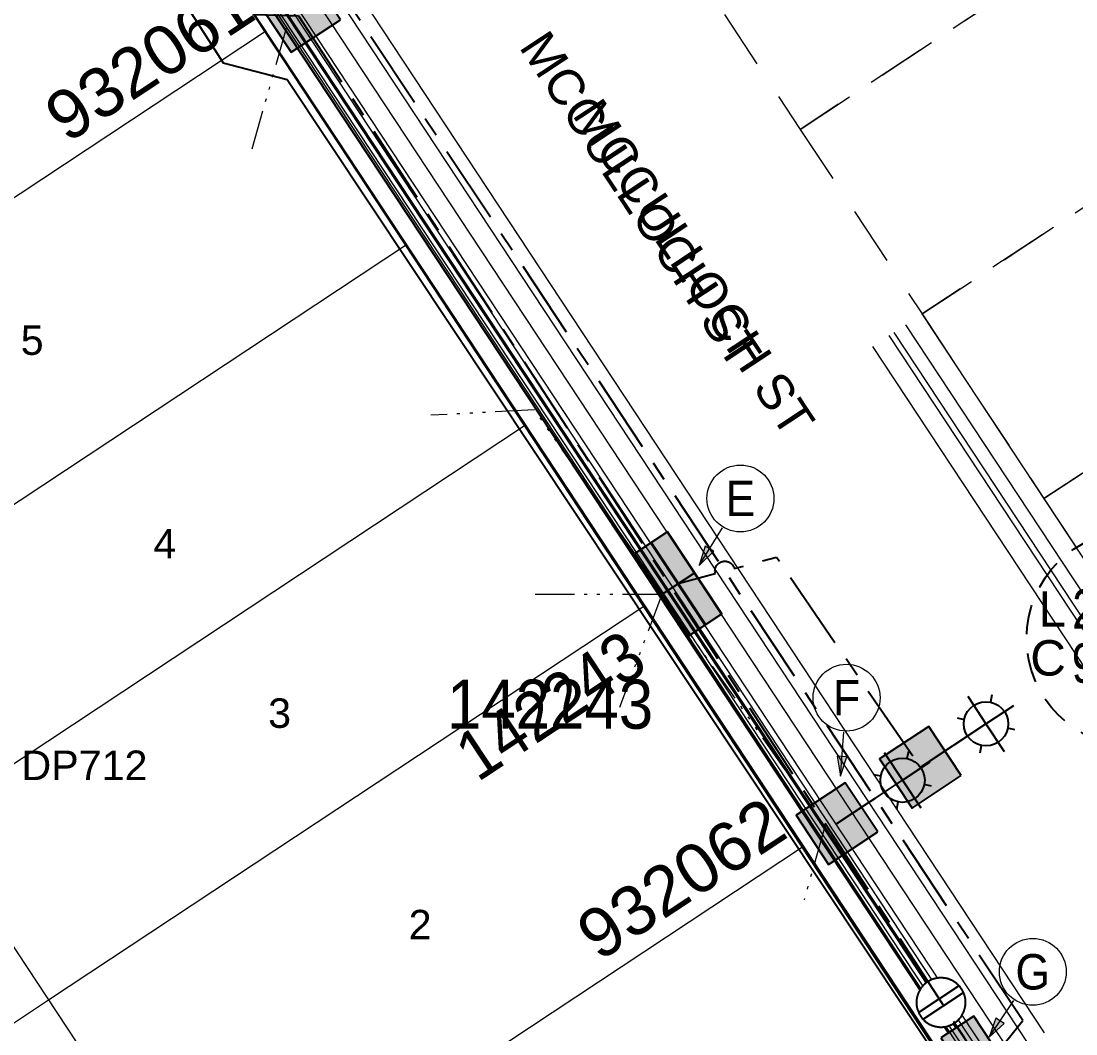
# Model space of a CAD drawing. Header units: metres. Extents: x 302829 to 303440, y 6270651 to 6271380.
# Drawn here: x 303043.5 to 303097.1, y 6271087.4 to 6271138.9 of the extents above; entities that cross this region are included whole.
import ezdxf
from ezdxf.enums import TextEntityAlignment as Align

# ---------------------------------------------------------------- set-up
doc = ezdxf.new("R2010")
doc.units = ezdxf.units.M
for name, pattern in [('Cable Exist UG', [7, 4, -1, 1, -1]), ('Dash', [5, 3, -2]), ('PHANTOM2', [4.45, 2, -0.5, 0.15, -0.5, 0.15, -0.5, 0.15, -0.5])]:
    doc.linetypes.add(name, pattern=pattern)
doc.layers.get('0').update_dxf_attribs({"color": 6})
doc.layers.add('_User Miscellaneous12', color=252, linetype='Continuous', lineweight=13, plot=False, transparency=0.5)
for name, color, linetype, lineweight in [('_User Miscellaneous5', 151, 'Continuous', 13), ('_User_LV_Exist', 5, 'Continuous', 25), ('_User_SL_Exist', 4, 'Continuous', 25), ('Cadastre Developer_SP_EXT', 96, 'Continuous', 15), ('Cadastre Developer_SP_NEW', 54, 'Continuous', 15), ('Cadastre Roads_SP_EXT', 54, 'Continuous', 15)]:
    doc.layers.add(name, color=color, linetype=linetype, lineweight=lineweight)
for name, color, linetype in [('Equip_LV_EXT', 7, 'Continuous'), ('Equip_SP_SL_EXT', 7, 'Continuous'), ('Mains_LV_New_T84', 2, 'Cable x'), ('Notes_SL_MISC', 4, 'Continuous'), ('Notes_SP_MISC', 7, 'Continuous'), ('SupportsUG_SP_LV_EXT', 7, 'Continuous'), ('SupportsUG_SP_LV_SL_EXT', 7, 'Continuous'), ('UG_Details_SP_MISC', 7, 'Continuous')]:
    doc.layers.add(name, color=color, linetype=linetype)
doc.styles.add('COLUMN_LABEL', font='arial.ttf', dxfattribs={"height": 2})
doc.styles.add('ieISOCP', font='arial.ttf', dxfattribs={"height": 1.5})
doc.styles.add('POLE_LABEL', font='arial.ttf', dxfattribs={"height": 2})
doc.styles.add('SL_LABEL', font='arial.ttf', dxfattribs={"height": 2})
doc.styles.get("Standard").update_dxf_attribs({"font": 'arial.ttf'})
doc.linetypes.add('Cable New UG', pattern='A,6,-0.05,["X",Standard,S=1.8,R=0,X=0,Y=-0.94],-1.8', length=7.85)
doc.linetypes.add('Cable x', pattern='A,5,-0.05,["X",Standard,S=1.5,R=0,X=0,Y=-0.75],-1.45', length=6.5)

# ---------------------------------------------------------------- blocks, each defined once
blk = doc.blocks.new('*U284')
blk.add_hatch(color=256).paths.add_polyline_path([(-0.543, 2.637), (-2.212, 1.535), (0.543, -2.637), (2.212, -1.535)])
for p, q in [((-1.377, 2.086), (1.377, -2.086)), ((0.835, 0.551), (-0.835, -0.551))]:
    blk.add_line(p, q)
at = {"ltscale": 10}
blk.add_line((1.377, -2.086), (-1.377, 2.086), dxfattribs=at)
blk.add_lwpolyline([(-2.212, 1.535), (-1.523, 0.492), (-0.146, -1.594), (0.543, -2.637), (2.212, -1.535), (-0.543, 2.637)], close=True)
at = {"width": 0.9, "flags": 8}
blk.add_attdef('ASSET_NUM', text='', height=2, rotation=90, dxfattribs=at).set_placement((5.483, -0.043), align=Align.MIDDLE_LEFT)
for tag, p, flags in [('STATE', (7.483, -4.443), 9), ('OWNED_BY', (7.483, -4.243), 9), ('SUPPORT_TYPE', (7.483, -4.643), 9), ('USAGE', (7.483, -4.843), 9), ('LEGEND', (7.483, -5.043), 9), ('LOCATION', (7.483, -5.243), 9), ('NOTES', (7.483, -5.443), 9), ('STREETNAME', (7.483, -5.843), 9), ('SUBURB', (7.483, -6.043), 1), ('PARENT', (7.483, -5.643), 9)]:
    blk.add_attdef(tag, p, '', height=0.2, dxfattribs=dict(flags=flags))
blk = doc.blocks.new('*U277')
blk.add_hatch(color=256).paths.add_polyline_path([(-0.543, 2.637), (-2.212, 1.535), (0.543, -2.637), (2.212, -1.535)])
for p, q in [((-1.377, 2.086), (1.377, -2.086)), ((0.835, 0.551), (-0.835, -0.551))]:
    blk.add_line(p, q)
at = {"ltscale": 10}
blk.add_line((1.377, -2.086), (-1.377, 2.086), dxfattribs=at)
blk.add_lwpolyline([(-2.212, 1.535), (-1.523, 0.492), (-0.146, -1.594), (0.543, -2.637), (2.212, -1.535), (-0.543, 2.637)], close=True)
at = {"width": 0.9, "flags": 8}
blk.add_attdef('ASSET_NUM', text='', height=2, rotation=90, dxfattribs=at).set_placement((6.818, 0.839), align=Align.MIDDLE_LEFT)
for tag, p, flags in [('OWNED_BY', (8.818, -3.361), 9), ('STATE', (8.818, -3.561), 9), ('SUPPORT_TYPE', (8.818, -3.761), 9), ('USAGE', (8.818, -3.961), 9), ('LEGEND', (8.818, -4.161), 9), ('LOCATION', (8.818, -4.361), 9), ('STREETNAME', (8.818, -4.961), 9), ('NOTES', (8.818, -4.561), 9), ('PARENT', (8.818, -4.761), 9), ('SUBURB', (8.818, -5.161), 1)]:
    blk.add_attdef(tag, p, '', height=0.2, dxfattribs=dict(flags=flags))
blk = doc.blocks.new('*U278')
blk.add_hatch(color=256).paths.add_polyline_path([(-0.425, -2.078), (2.078, -0.425), (0.425, 2.078), (-2.078, 0.425)])
blk.add_lwpolyline([(2.078, -0.425), (0.425, 2.078), (-2.078, 0.425), (-0.425, -2.078)], close=True)
at = {"flags": 1}
blk.add_attdef('Z', (-1.813, 2.351), '', height=0.2, rotation=180, dxfattribs=at)
at = {"flags": 9}
for tag, p in [('STREETNAME', (-1.813, 1.6)), ('SUBURB', (-1.813, 1.8)), ('NOTES', (-1.813, 2)), ('LOCATION', (-1.813, 1.4)), ('LEGEND', (-1.813, 1.2)), ('USAGE', (-1.813, 1)), ('COLUMN_TYPE', (-1.813, 0.4)), ('OWNED_BY', (-1.813, 0.6)), ('STATE', (-1.813, 0.8))]:
    blk.add_attdef(tag, text='', height=0.2, rotation=180, dxfattribs=at).set_placement(p, align=Align.MIDDLE_LEFT)
for tag, style, p in [('STRUCTURE_PLANT_NUMBER', 'POLE_LABEL', (-1.813, -0.031)), ('STREET_CODE', 'COLUMN_LABEL', (-1.813, 0.2))]:
    blk.add_attdef(tag, text='', height=0.2, rotation=180, dxfattribs=dict(at, style=style)).set_placement(p, align=Align.MIDDLE_LEFT)
at = {"style": 'COLUMN_LABEL', "width": 0.9, "flags": 8}
blk.add_attdef('ASSET_NUM', text='', height=2, rotation=270, dxfattribs=at).set_placement((2, -4), align=Align.MIDDLE_LEFT)
blk = doc.blocks.new('*U279')
at = {"width": 0.9}
blk.add_attdef('LNUMBER', text='', height=1, rotation=33.4802, dxfattribs=at).set_placement((6.39, 3.027), align=Align.MIDDLE_LEFT)
at = {"flags": 9}
for tag, p in [('LRATECODE', (-7.4, 0)), ('LOUTREACHVOCAB', (-7.2, 0)), ('LOUTREACH', (-7, 0)), ('LANTNUMBER', (-6.6, 0)), ('LNEW', (-6.4, 0)), ('LMASTVOCAB', (-6.2, 0)), ('LMAST', (-6, 0)), ('LLAMPVOCAB', (-5.8, 0)), ('LLAMP', (-5.6, 0)), ('LEXIST', (-5.4, 0)), ('LCHARGE3PERCENT', (-5.2, 0)), ('LCHARGE3', (-5, 0)), ('LCHARGE2PERCENT', (-4.8, 0)), ('LCHARGE2', (-4.6, 0)), ('LCHARGE1PERCENT', (-4.4, 0)), ('LCHARGE1', (-4.2, 0)), ('LCATEGORY', (-4, 0)), ('LBRACKETVOCAB', (-3.8, 0)), ('LBRACKET', (-3.6, 0)), ('LKINGHEIGHT', (-3.4, 0)), ('CREPLACE', (-3.2, 0)), ('CREMOVE', (-3, 0)), ('CNUMBER', (-2.8, 0)), ('CNEW', (-2.6, 0)), ('CEXIST', (-2.4, 0)), ('USAGE', (-2.2, 0)), ('STATE', (-2, 0)), ('OWNED_BY', (-1.8, 0)), ('ORIENTATION', (-1.6, 0)), ('OPERATING_VOLTAGE', (-1.4, 0)), ('NO_PHASES', (-1.2, 0)), ('LANTERN_TYPE', (-1, 0)), ('LANTERN_PURPOSE', (-0.8, 0)), ('CONTROL_TYPE', (-0.6, 0)), ('CONSTRUCTED_VOLTAGE', (-0.4, 0))]:
    blk.add_attdef(tag, text='', height=0.001, rotation=270, dxfattribs=at).set_placement(p, align=Align.MIDDLE_LEFT)
at = {"style": 'SL_LABEL', "flags": 9}
blk.add_attdef('STREET_CODE', text='', height=0.001, rotation=270, dxfattribs=at).set_placement((0.001, 0), align=Align.MIDDLE_LEFT)
at = {"flags": 1}
blk.add_attdef('Z', (0, 0), '', height=0.001, rotation=270, dxfattribs=at)
at = {"flags": 9}
for tag, p in [('LREMOVE', (0, -7.6)), ('LREPLACE', (0, -7.8)), ('LTYPE', (0, -8)), ('LTYPEVOCAB', (0, -8.2)), ('LEGEND', (0, -8.4)), ('SUBURB', (0, -8.6)), ('STREETNAME', (0, -8.8)), ('LOCATION', (0, -9)), ('NOTES', (0, -9.2)), ('MAINTAINED_BY', (0, -9.863))]:
    blk.add_attdef(tag, text='', height=0.001, dxfattribs=at).set_placement(p, align=Align.MIDDLE_LEFT)
blk.add_attdef('OPERATED_BY', (0, -9.607), '', height=0.001, dxfattribs=at)
blk.add_wipeout([(4.744, 3.138), (4.806, 1.907), (4.267, 0.799), (3.037, 0.737), (1.929, 1.275), (1.867, 2.506), (2.405, 3.614), (3.636, 3.676)])
for p, q in [((2.405, 3.614), (3.336, 2.207)), ((3.636, 3.676), (3.561, 3.309)), ((3.336, 2.207), (4.744, 3.138)), ((0, 0), (3.336, 2.207)), ((1.867, 2.506), (2.234, 2.431)), ((3.336, 2.207), (4.267, 0.799)), ((4.806, 1.907), (4.439, 1.982)), ((3.037, 0.737), (3.112, 1.104))]:
    blk.add_line(p, q)
blk.add_circle((3.336, 2.207), 1.125)
blk = doc.blocks.new('*U261')
at = {"linetype": 'Dash', "ltscale": 0.5}
blk.add_circle((0, 0), 5.5, dxfattribs=at)
at = {"char_height": 1.8}
for s, insert, attachment_point in [('L', (-3.5, 1.5), 6), ('C', (-3.5, -1), 6), ('PE', (0, -2.6), 2), ('PE', (0, -2.6), 2)]:
    blk.add_mtext(s, dxfattribs=dict(at, insert=insert, attachment_point=attachment_point))
at = {"width": 0.9}
for tag, p in [('SNUMBER', (-3.25, 1.5)), ('CNUMBER', (-3.25, -1))]:
    blk.add_attdef(tag, text='', height=1.8, dxfattribs=at).set_placement(p, align=Align.MIDDLE_LEFT)
at = {"flags": 1}
blk.add_attdef('Z', (0, 0), '', height=0.2, dxfattribs=at)
blk = doc.blocks.new('*U320')
h = blk.add_hatch(color=256)
h.dxf.hatch_style = 1
h.paths.add_polyline_path([(-1.358, -2.687), (-1.784, -2.425), (-2.095, -3.408)])
blk.add_line((-2.095, -3.408), (-0.916, -1.491))
at = {"flags": 128}
blk.add_lwpolyline([(-1.358, -2.687), (-1.784, -2.425), (-2.095, -3.408), (-1.358, -2.687)], dxfattribs=at)
blk.add_circle((0, 0), 1.7)
at = {"width": 0.9}
blk.add_attdef('CODE', text='', height=1.8, dxfattribs=at).set_placement((0, 0), align=Align.MIDDLE_CENTER)
at = {"flags": 1}
blk.add_attdef('Z', (0, 0), '', height=0.2, dxfattribs=at)
blk = doc.blocks.new('*U315')
h = blk.add_hatch(color=256)
h.dxf.hatch_style = 1
h.paths.add_polyline_path([(0.02, -3.01), (-0.478, -2.972), (-0.305, -3.988)])
blk.add_line((-0.305, -3.988), (-0.134, -1.745))
at = {"flags": 128}
blk.add_lwpolyline([(0.02, -3.01), (-0.478, -2.972), (-0.305, -3.988), (0.02, -3.01)], dxfattribs=at)
blk.add_circle((0, 0), 1.7)
at = {"width": 0.9}
blk.add_attdef('CODE', text='', height=1.8, dxfattribs=at).set_placement((0, 0), align=Align.MIDDLE_CENTER)
at = {"flags": 1}
blk.add_attdef('Z', (0, 0), '', height=0.2, dxfattribs=at)
blk = doc.blocks.new('*U316')
h = blk.add_hatch(color=256)
h.dxf.hatch_style = 1
h.paths.add_polyline_path([(-1.456, -2.635), (-1.872, -2.357), (-2.219, -3.328)])
blk.add_line((-2.219, -3.328), (-0.971, -1.456))
at = {"flags": 128}
blk.add_lwpolyline([(-1.456, -2.635), (-1.872, -2.357), (-2.219, -3.328), (-1.456, -2.635)], dxfattribs=at)
blk.add_circle((0, 0), 1.7)
at = {"width": 0.9}
blk.add_attdef('CODE', text='', height=1.8, dxfattribs=at).set_placement((0, 0), align=Align.MIDDLE_CENTER)
at = {"flags": 1}
blk.add_attdef('Z', (0, 0), '', height=0.2, dxfattribs=at)
blk = doc.blocks.new('*U352')
at = {"layer": 'Equip_LV_EXT'}
for tag, flags, p in [('ACTUAL_STATUS', 9, (3, -2)), ('CONSTRUCTED_VOLTAGE', 9, (3, -2.2)), ('OPERATING_VOLTAGE', 9, (3, -2.6)), ('NO_PHASES', 9, (3, -2.4)), ('ORIENTATION', 9, (3, -2.8)), ('STATE', 9, (3, -3)), ('SWITCH_TYPE', 9, (3, -3.2)), ('OWNED_BY', 9, (3, -3.8)), ('USAGE', 9, (3, -3.4)), ('NOTES', 9, (3, -3.6)), ('OPERATED_BY', 9, (3, -4)), ('MAINTAINED_BY', 9, (3, -4.2)), ('TYPE', 9, (3, -4.6)), ('Z', 1, (3, -4.8)), ('NUMBER_OF_PHASES', 9, (3, -4.4))]:
    blk.add_attdef(tag, text='', height=0.2, dxfattribs=dict(at, flags=flags)).set_placement(p, align=Align.MIDDLE_LEFT)
blk.add_wipeout([(-3.247, 2.65), (-3.23, 2.624), (-3.212, 2.599), (-3.193, 2.575), (-3.174, 2.551), (-3.155, 2.527), (-3.135, 2.504), (-3.114, 2.481), (-3.092, 2.459), (-3.071, 2.438), (-3.048, 2.417), (-3.025, 2.396), (-3.002, 2.376), (-2.978, 2.357), (-2.954, 2.338), (-2.929, 2.32), (-2.904, 2.303), (-2.878, 2.286), (-2.852, 2.27), (-2.826, 2.254), (-2.799, 2.239), (-2.772, 2.225), (-2.744, 2.211), (-2.717, 2.198), (-2.688, 2.186), (-2.66, 2.175), (-2.631, 2.164), (-2.602, 2.154), (-2.573, 2.144), (-2.544, 2.135), (-2.514, 2.127), (-2.484, 2.12), (-2.454, 2.114), (-2.424, 2.108), (-2.394, 2.103), (-2.364, 2.099), (-2.333, 2.095), (-2.303, 2.092), (-2.272, 2.09), (-2.241, 2.089), (-2.211, 2.088), (-2.18, 2.088), (-2.149, 2.089), (-2.119, 2.091), (-2.088, 2.094), (-2.058, 2.097), (-2.027, 2.101), (-1.997, 2.105), (-1.967, 2.111), (-1.937, 2.117), (-1.907, 2.124), (-1.877, 2.132), (-1.848, 2.14), (-1.818, 2.149), (-1.789, 2.159), (-1.76, 2.17), (-1.732, 2.181), (-1.704, 2.193), (-1.676, 2.205), (-1.648, 2.219), (-1.621, 2.233), (-1.594, 2.247), (-1.567, 2.263), (-1.541, 2.278), (-1.515, 2.295), (-1.49, 2.312), (-1.465, 2.33), (-1.44, 2.349), (-1.416, 2.368), (-1.393, 2.387), (-1.369, 2.407), (-1.347, 2.428), (-1.325, 2.449), (-1.303, 2.471), (-1.282, 2.494), (-1.262, 2.516), (-1.242, 2.54), (-1.223, 2.564), (-1.204, 2.588), (-1.186, 2.613), (-1.168, 2.638), (-1.151, 2.664), (-1.135, 2.69), (-1.12, 2.716), (-1.105, 2.743), (-1.09, 2.77), (-1.077, 2.797), (-1.064, 2.825), (-1.052, 2.853), (-1.04, 2.882), (-1.029, 2.911), (-1.019, 2.94), (-1.01, 2.969), (-1.001, 2.998), (-0.993, 3.028), (-0.986, 3.058), (-0.979, 3.088), (-0.973, 3.118), (-0.968, 3.148), (-0.964, 3.178), (-0.96, 3.209), (-0.958, 3.239), (-0.956, 3.27), (-0.954, 3.301), (-0.954, 3.331), (-0.954, 3.362), (-0.955, 3.393), (-0.957, 3.423), (-0.959, 3.454), (-0.962, 3.484), (-0.966, 3.515), (-0.971, 3.545), (-0.976, 3.575), (-0.983, 3.605), (-0.989, 3.635), (-0.997, 3.665), (-1.005, 3.694), (-1.015, 3.724), (-1.024, 3.753), (-1.035, 3.782), (-1.046, 3.81), (-1.058, 3.838), (-1.071, 3.866), (-1.084, 3.894), (-1.098, 3.921), (-1.113, 3.948), (-1.128, 3.975), (-1.144, 4.001), (-1.16, 4.027), (-1.178, 4.052), (-1.196, 4.077), (-1.214, 4.102), (-1.233, 4.126), (-1.253, 4.149), (-1.273, 4.172), (-1.294, 4.195), (-1.315, 4.217), (-1.337, 4.239), (-1.359, 4.26), (-1.382, 4.28), (-1.405, 4.3), (-1.429, 4.319), (-1.453, 4.338), (-1.478, 4.356), (-1.503, 4.374), (-1.529, 4.391), (-1.555, 4.407), (-1.581, 4.422), (-1.608, 4.437), (-1.635, 4.452), (-1.663, 4.465), (-1.691, 4.478), (-1.719, 4.49), (-1.747, 4.502), (-1.776, 4.513), (-1.805, 4.523), (-1.834, 4.532), (-1.864, 4.541), (-1.893, 4.549), (-1.923, 4.556), (-1.953, 4.563), (-1.983, 4.569), (-2.013, 4.574), (-2.044, 4.578), (-2.074, 4.582), (-2.105, 4.584), (-2.135, 4.586), (-2.166, 4.588), (-2.197, 4.588), (-2.227, 4.588), (-2.258, 4.587), (-2.289, 4.585), (-2.319, 4.583), (-2.35, 4.58), (-2.38, 4.576), (-2.41, 4.571), (-2.441, 4.566), (-2.471, 4.559), (-2.501, 4.552), (-2.53, 4.545), (-2.56, 4.536), (-2.589, 4.527), (-2.618, 4.517), (-2.647, 4.507), (-2.676, 4.496), (-2.704, 4.484), (-2.732, 4.471), (-2.759, 4.458), (-2.787, 4.444), (-2.814, 4.429), (-2.84, 4.414), (-2.867, 4.398), (-2.892, 4.381), (-2.918, 4.364), (-2.943, 4.346), (-2.967, 4.328), (-2.991, 4.309), (-3.015, 4.289), (-3.038, 4.269), (-3.061, 4.248), (-3.083, 4.227), (-3.104, 4.205), (-3.125, 4.183), (-3.146, 4.16), (-3.165, 4.137), (-3.185, 4.113), (-3.204, 4.088), (-3.222, 4.064), (-3.239, 4.038), (-3.256, 4.013), (-3.272, 3.987), (-3.288, 3.96), (-3.303, 3.934), (-3.317, 3.906), (-3.331, 3.879), (-3.344, 3.851), (-3.356, 3.823), (-3.367, 3.795), (-3.378, 3.766), (-3.388, 3.737), (-3.398, 3.708), (-3.407, 3.678), (-3.414, 3.649), (-3.422, 3.619), (-3.428, 3.589), (-3.434, 3.559), (-3.439, 3.529), (-3.443, 3.498), (-3.447, 3.468), (-3.45, 3.437), (-3.452, 3.407), (-3.453, 3.376), (-3.454, 3.345), (-3.453, 3.315), (-3.452, 3.284), (-3.451, 3.253), (-3.448, 3.223), (-3.445, 3.192), (-3.441, 3.162), (-3.436, 3.131), (-3.431, 3.101), (-3.425, 3.071), (-3.418, 3.041), (-3.41, 3.012), (-3.402, 2.982), (-3.393, 2.953), (-3.383, 2.924), (-3.372, 2.895), (-3.361, 2.866), (-3.349, 2.838), (-3.337, 2.81), (-3.323, 2.782), (-3.309, 2.755), (-3.295, 2.728), (-3.279, 2.702), (-3.263, 2.675)]).dxf.layer = '_User_LV_Exist'
at = {"layer": '_User_LV_Exist'}
for p, q in [((-3.347, 2.833), (-1.29, 4.191)), ((-3.117, 2.485), (-1.06, 3.843))]:
    blk.add_line(p, q, dxfattribs=at)
at = {"layer": '_User_LV_Exist', "flags": 128}
blk.add_lwpolyline([(-3.247, 2.65), (-3.23, 2.624), (-3.212, 2.599), (-3.193, 2.575), (-3.174, 2.551), (-3.155, 2.527), (-3.135, 2.504), (-3.114, 2.481), (-3.092, 2.459), (-3.071, 2.438), (-3.048, 2.417), (-3.025, 2.396), (-3.002, 2.376), (-2.978, 2.357), (-2.954, 2.338), (-2.929, 2.32), (-2.904, 2.303), (-2.878, 2.286), (-2.852, 2.27), (-2.826, 2.254), (-2.799, 2.239), (-2.772, 2.225), (-2.744, 2.211), (-2.717, 2.198), (-2.688, 2.186), (-2.66, 2.175), (-2.631, 2.164), (-2.602, 2.154), (-2.573, 2.144), (-2.544, 2.135), (-2.514, 2.127), (-2.484, 2.12), (-2.454, 2.114), (-2.424, 2.108), (-2.394, 2.103), (-2.364, 2.099), (-2.333, 2.095), (-2.303, 2.092), (-2.272, 2.09), (-2.241, 2.089), (-2.211, 2.088), (-2.18, 2.088), (-2.149, 2.089), (-2.119, 2.091), (-2.088, 2.094), (-2.058, 2.097), (-2.027, 2.101), (-1.997, 2.105), (-1.967, 2.111), (-1.937, 2.117), (-1.907, 2.124), (-1.877, 2.132), (-1.848, 2.14), (-1.818, 2.149), (-1.789, 2.159), (-1.76, 2.17), (-1.732, 2.181), (-1.704, 2.193), (-1.676, 2.205), (-1.648, 2.219), (-1.621, 2.233), (-1.594, 2.247), (-1.567, 2.263), (-1.541, 2.278), (-1.515, 2.295), (-1.49, 2.312), (-1.465, 2.33), (-1.44, 2.349), (-1.416, 2.368), (-1.393, 2.387), (-1.369, 2.407), (-1.347, 2.428), (-1.325, 2.449), (-1.303, 2.471), (-1.282, 2.494), (-1.262, 2.516), (-1.242, 2.54), (-1.223, 2.564), (-1.204, 2.588), (-1.186, 2.613), (-1.168, 2.638), (-1.151, 2.664), (-1.135, 2.69), (-1.12, 2.716), (-1.105, 2.743), (-1.09, 2.77), (-1.077, 2.797), (-1.064, 2.825), (-1.052, 2.853), (-1.04, 2.882), (-1.029, 2.911), (-1.019, 2.94), (-1.01, 2.969), (-1.001, 2.998), (-0.993, 3.028), (-0.986, 3.058), (-0.979, 3.088), (-0.973, 3.118), (-0.968, 3.148), (-0.964, 3.178), (-0.96, 3.209), (-0.958, 3.239), (-0.956, 3.27), (-0.954, 3.301), (-0.954, 3.331), (-0.954, 3.362), (-0.955, 3.393), (-0.957, 3.423), (-0.959, 3.454), (-0.962, 3.484), (-0.966, 3.515), (-0.971, 3.545), (-0.976, 3.575), (-0.983, 3.605), (-0.989, 3.635), (-0.997, 3.665), (-1.005, 3.694), (-1.015, 3.724), (-1.024, 3.753), (-1.035, 3.782), (-1.046, 3.81), (-1.058, 3.838), (-1.071, 3.866), (-1.084, 3.894), (-1.098, 3.921), (-1.113, 3.948), (-1.128, 3.975), (-1.144, 4.001), (-1.16, 4.027), (-1.178, 4.052), (-1.196, 4.077), (-1.214, 4.102), (-1.233, 4.126), (-1.253, 4.149), (-1.273, 4.172), (-1.294, 4.195), (-1.315, 4.217), (-1.337, 4.239), (-1.359, 4.26), (-1.382, 4.28), (-1.405, 4.3), (-1.429, 4.319), (-1.453, 4.338), (-1.478, 4.356), (-1.503, 4.374), (-1.529, 4.391), (-1.555, 4.407), (-1.581, 4.422), (-1.608, 4.437), (-1.635, 4.452), (-1.663, 4.465), (-1.691, 4.478), (-1.719, 4.49), (-1.747, 4.502), (-1.776, 4.513), (-1.805, 4.523), (-1.834, 4.532), (-1.864, 4.541), (-1.893, 4.549), (-1.923, 4.556), (-1.953, 4.563), (-1.983, 4.569), (-2.013, 4.574), (-2.044, 4.578), (-2.074, 4.582), (-2.105, 4.584), (-2.135, 4.586), (-2.166, 4.588), (-2.197, 4.588), (-2.227, 4.588), (-2.258, 4.587), (-2.289, 4.585), (-2.319, 4.583), (-2.35, 4.58), (-2.38, 4.576), (-2.41, 4.571), (-2.441, 4.566), (-2.471, 4.559), (-2.501, 4.552), (-2.53, 4.545), (-2.56, 4.536), (-2.589, 4.527), (-2.618, 4.517), (-2.647, 4.507), (-2.676, 4.496), (-2.704, 4.484), (-2.732, 4.471), (-2.759, 4.458), (-2.787, 4.444), (-2.814, 4.429), (-2.84, 4.414), (-2.867, 4.398), (-2.892, 4.381), (-2.918, 4.364), (-2.943, 4.346), (-2.967, 4.328), (-2.991, 4.309), (-3.015, 4.289), (-3.038, 4.269), (-3.061, 4.248), (-3.083, 4.227), (-3.104, 4.205), (-3.125, 4.183), (-3.146, 4.16), (-3.165, 4.137), (-3.185, 4.113), (-3.204, 4.088), (-3.222, 4.064), (-3.239, 4.038), (-3.256, 4.013), (-3.272, 3.987), (-3.288, 3.96), (-3.303, 3.934), (-3.317, 3.906), (-3.331, 3.879), (-3.344, 3.851), (-3.356, 3.823), (-3.367, 3.795), (-3.378, 3.766), (-3.388, 3.737), (-3.398, 3.708), (-3.407, 3.678), (-3.414, 3.649), (-3.422, 3.619), (-3.428, 3.589), (-3.434, 3.559), (-3.439, 3.529), (-3.443, 3.498), (-3.447, 3.468), (-3.45, 3.437), (-3.452, 3.407), (-3.453, 3.376), (-3.454, 3.345), (-3.453, 3.315), (-3.452, 3.284), (-3.451, 3.253), (-3.448, 3.223), (-3.445, 3.192), (-3.441, 3.162), (-3.436, 3.131), (-3.431, 3.101), (-3.425, 3.071), (-3.418, 3.041), (-3.41, 3.012), (-3.402, 2.982), (-3.393, 2.953), (-3.383, 2.924), (-3.372, 2.895), (-3.361, 2.866), (-3.349, 2.838), (-3.337, 2.81), (-3.323, 2.782), (-3.309, 2.755), (-3.295, 2.728), (-3.279, 2.702), (-3.263, 2.675)], close=True, dxfattribs=at)

msp = doc.modelspace()

# ---------------------------------------------------------------- linework, layer by layer
at = {"layer": '_User Miscellaneous12', "color": 5, "flags": 128}
msp.add_lwpolyline([(303092.429, 6271085.643), (303030.994, 6271178.633), (302967.59, 6271136.778), (303008.546, 6271074.753), (303028.99, 6271043.792)], dxfattribs=at)
at = {"layer": '_User Miscellaneous12', "color": 3, "flags": 128}
msp.add_lwpolyline([(303092.178, 6271085.478), (303030.909, 6271178.217), (302968.006, 6271136.693), (303008.796, 6271074.918), (303029.24, 6271043.958)], dxfattribs=at)
at = {"layer": '_User Miscellaneous5', "linetype": 'PHANTOM2'}
for points in [[(303050.61, 6271148.004), (303056.948, 6271138.584), (303055.19, 6271132.383)], [(303074.659, 6271111.82), (303069.564, 6271119.124), (303064.283, 6271118.845)], [(303076.036, 6271109.733), (303069.346, 6271109.733)], [(303076.036, 6271109.733), (303073.873, 6271103.99)], [(303076.036, 6271109.733), (303084.315, 6271097.925), (303083.269, 6271094.208)]]:
    msp.add_lwpolyline(points, dxfattribs=at)
at = {"layer": '_User_LV_Exist', "color": 2, "linetype": 'Cable New UG', "ltscale": 0.8, "flags": 128}
msp.add_lwpolyline([(303021.913, 6271153.041), (303023.624, 6271150.429), (303031.919, 6271155.739), (303021.836, 6271170.191), (303026.765, 6271173.445), (303033.785, 6271171.874), (303048.579, 6271149.406), (303047.713, 6271146.163), (303053.727, 6271136.773), (303056.988, 6271135.914), (303109.423, 6271057.009), (303112.247, 6271056.361), (303115.491, 6271051.516), (303136.984, 6271018.973)], dxfattribs=at)
at = {"layer": 'Cadastre Developer_SP_EXT', "linetype": 'Dash'}
for points in [[(303118.375, 6271156.706), (303111.763, 6271166.721), (303076.456, 6271143.4), (303083.067, 6271133.384), (303118.375, 6271156.706)], [(303118.375, 6271156.706), (303083.067, 6271133.384), (303089.264, 6271123.994), (303124.573, 6271147.318), (303118.375, 6271156.706)], [(303124.573, 6271147.318), (303089.264, 6271123.994), (303095.46, 6271114.604), (303130.771, 6271137.929), (303124.573, 6271147.318)], [(303137.933, 6271127.08), (303130.771, 6271137.929), (303095.46, 6271114.604), (303102.621, 6271103.755), (303137.933, 6271127.08)]]:
    msp.add_lwpolyline(points, close=True, dxfattribs=at)
at = {"layer": 'Cadastre Developer_SP_NEW'}
for p, q in [((303033.68, 6271172.033), (303063.288, 6271127.149)), ((303012.374, 6271138.344), (303061.002, 6271064.629)), ((303055.887, 6271138.368), (303025.59, 6271118.311)), ((303063.046, 6271127.516), (303032.748, 6271107.459)), ((303063.288, 6271127.149), (303075.16, 6271109.152)), ((303069.103, 6271118.334), (303038.805, 6271098.277)), ((303075.16, 6271109.152), (303044.862, 6271089.095)), ((303083.23, 6271096.919), (303052.932, 6271076.862)), ((303044.862, 6271089.095), (303014.565, 6271069.038))]:
    msp.add_line(p, q, dxfattribs=at).dxf.unprotected_set("ltscale", 0)
at = {"layer": 'Mains_LV_New_T84', "color": 2, "linetype": 'Cable New UG', "ltscale": 0.8, "flags": 128}
msp.add_lwpolyline([(303021.913, 6271153.041), (303023.624, 6271150.429), (303031.919, 6271155.739), (303021.836, 6271170.191), (303026.765, 6271173.445), (303033.785, 6271171.874), (303109.423, 6271057.009), (303112.247, 6271056.361), (303115.491, 6271051.516), (303136.984, 6271018.973)], dxfattribs=at)
at = {"layer": 'UG_Details_SP_MISC'}
for p in [(303090.6, 6271087.432), (303091, 6271087.697)]:
    msp.add_line(p, (303090.8, 6271087.565), dxfattribs=at)

# ---------------------------------------------------------------- block references
at = {"layer": '_User Miscellaneous5'}
for name, p, values in [('*U320', (303080.027, 6271114.613), {'CODE': 'E'}), ('*U316', (303094.89, 6271090.541), {'CODE': 'G'})]:
    msp.add_blockref(name, p, dxfattribs=at).add_auto_attribs(values)
at = {"layer": '_User_LV_Exist'}
ref = msp.add_blockref('*U277', (303076.871, 6271110.284), dxfattribs=at)
ref.add_attrib('ASSET_NUM', '142243', dxfattribs={"layer": '0', "height": 2.5, "width": 0.9}).set_placement((303065.106, 6271104.152), align=Align.MIDDLE_LEFT)
ref = msp.add_blockref('*U284', (303092.428, 6271085.644), dxfattribs=at)
ref.add_attrib('ASSET_NUM', '142244', dxfattribs={"layer": '0', "height": 2.5, "width": 0.9}).set_placement((303079.9, 6271082.867), align=Align.MIDDLE_LEFT)
at = {"layer": 'Notes_SL_MISC', "ltscale": 10}
ref = msp.add_blockref('*U261', (303100.076, 6271107.494), dxfattribs=at)
ref.add_attrib('SNUMBER', '264825', dxfattribs={"layer": '0', "ltscale": 10, "height": 2, "width": 0.8}).set_placement((303100.626, 6271107.994), align=Align.CENTER)
ref.add_attrib('CNUMBER', '923062', dxfattribs={"ltscale": 10, "height": 2, "width": 0.8}).set_placement((303100.601, 6271107.244), align=Align.TOP_CENTER)
at = {"layer": 'SupportsUG_SP_LV_EXT'}
ref = msp.add_blockref('*U277', (303076.871, 6271110.284), dxfattribs=at)
ref.add_attrib('ASSET_NUM', '142243', dxfattribs={"layer": '0', "height": 2.5, "rotation": 33.4515, "width": 0.9}).set_placement((303065.982, 6271101.203), align=Align.MIDDLE_LEFT)
ref = msp.add_blockref('*U284', (303092.428, 6271085.644), dxfattribs=at)
ref.add_attrib('ASSET_NUM', '142244', dxfattribs={"layer": '0', "height": 2.5, "rotation": 33.4515, "width": 0.9}).set_placement((303080.788, 6271079.924), align=Align.MIDDLE_LEFT)
at = {"layer": 'SupportsUG_SP_LV_SL_EXT'}
ref = msp.add_blockref('*U278', (303057.612, 6271139.385), dxfattribs=at)
ref.add_attrib('ASSET_NUM', '932061', dxfattribs={"layer": '0', "height": 2.5, "rotation": 33.4456, "style": 'COLUMN_LABEL'}).set_placement((303045.11, 6271133.68), align=Align.MIDDLE_LEFT)
ref = msp.add_blockref('*U278', (303084.934, 6271098.077), dxfattribs=at)
ref.add_attrib('ASSET_NUM', '932062', dxfattribs={"layer": '0', "height": 2.5, "rotation": 33.4456, "style": 'COLUMN_LABEL'}).set_placement((303072.152, 6271092.073), align=Align.MIDDLE_LEFT)

# ---------------------------------------------------------------- texts
at = {"layer": '_User_LV_Exist'}
msp.add_text('MCCULLOCH ST', height=1.8, rotation=303.4625, dxfattribs=at).set_placement((303071.446, 6271134.124))
at = {"layer": 'Cadastre Roads_SP_EXT'}
msp.add_text('MCCULLOCH ST', height=1.8, rotation=303.4625, dxfattribs=at).set_placement((303068.738, 6271137.575))
at = {"layer": 'Notes_SP_MISC', "style": 'ieISOCP'}
for s, p in [('5', (303043.441, 6271121.915)), ('4', (303050.182, 6271111.561)), ('3', (303056.019, 6271102.947)), ('2', (303063.162, 6271092.191))]:
    msp.add_text(s, height=1.5, dxfattribs=at).set_placement(p)
at = {"layer": 'Notes_SP_MISC', "insert": (303031.716, 6271101.793), "char_height": 1.5, "attachment_point": 1, "style": 'ieISOCP'}
msp.add_mtext_dynamic_manual_height_columns('Lot 6 SEC J DP712', width=34.15581, gutter_width=7.5, heights=[0], dxfattribs=at)

# ---------------------------------------------------------------- next in the draw order: block references
at = {"layer": 'Equip_SP_SL_EXT'}
msp.add_blockref('*U279', (303084.934, 6271098.077), dxfattribs=at)

# ---------------------------------------------------------------- next in the draw order: linework, layer by layer
at = {"layer": '_User Miscellaneous12', "color": 1, "flags": 128}
for points in [[(303026.53, 6271041.818), (302967.772, 6271130.892), (302970.015, 6271141.88), (303025.726, 6271178.76), (303036.712, 6271176.517), (303095.473, 6271087.439)], [(303028.2, 6271042.92), (302969.897, 6271131.303), (302971.809, 6271140.669), (303026.139, 6271176.635), (303035.499, 6271174.723), (303093.804, 6271086.338)]]:
    msp.add_lwpolyline(points, dxfattribs=at)
at = {"layer": '_User Miscellaneous12', "color": 5, "flags": 128}
for points in [[(303027.365, 6271042.369), (302968.834, 6271131.098), (302970.912, 6271141.274), (303025.932, 6271177.697), (303036.105, 6271175.62), (303094.638, 6271086.888)], [(303029.035, 6271043.47), (302970.959, 6271131.508), (302972.706, 6271140.063), (303026.345, 6271175.572), (303034.893, 6271173.826), (303092.969, 6271085.787)]]:
    msp.add_lwpolyline(points, dxfattribs=at)
at = {"layer": '_User Miscellaneous12', "color": 3, "flags": 128}
msp.add_lwpolyline([(303029.285, 6271043.636), (302971.278, 6271131.57), (302972.975, 6271139.882), (303026.407, 6271175.253), (303034.711, 6271173.557), (303092.719, 6271085.622)], dxfattribs=at)
at = {"layer": '_User Miscellaneous12', "color": 30, "flags": 128}
msp.add_lwpolyline([(303029.869, 6271044.021), (302972.022, 6271131.714), (302973.603, 6271139.458), (303026.551, 6271174.509), (303034.286, 6271172.93), (303092.134, 6271085.236)], dxfattribs=at)
at = {"layer": '_User Miscellaneous12', "flags": 128}
for points in [[(303030.704, 6271044.572), (302973.084, 6271131.919), (302974.5, 6271138.852), (303026.757, 6271173.446), (303033.68, 6271172.033), (303091.299, 6271084.686)], [(303193.325, 6271022.024), (303172.307, 6271007.234), (303165.464, 6271008.529), (303089.264, 6271123.994)], [(303193.9, 6271021.206), (303172.537, 6271006.173), (303164.862, 6271007.625), (303088.429, 6271123.443)], [(303194.476, 6271020.389), (303172.766, 6271005.112), (303164.261, 6271006.721), (303087.594, 6271122.893)], [(303194.303, 6271020.634), (303172.697, 6271005.43), (303164.441, 6271006.992), (303087.845, 6271123.058)], [(303195.051, 6271019.571), (303172.996, 6271004.05), (303163.659, 6271005.817), (303086.76, 6271122.342)]]:
    msp.add_lwpolyline(points, dxfattribs=at)
at = {"layer": 'Cadastre Developer_SP_NEW'}
msp.add_line((303075.16, 6271109.152), (303091.299, 6271084.686), dxfattribs=at).dxf.unprotected_set("ltscale", 0)
at = {"layer": 'UG_Details_SP_MISC'}
for p, q in [((303090.6, 6271087.432), (303032.104, 6271175.973)), ((303091, 6271087.697), (303032.504, 6271176.237))]:
    msp.add_line(p, q, dxfattribs=at)

# ---------------------------------------------------------------- next in the draw order: block references
at = {"layer": '_User Miscellaneous5'}
msp.add_blockref('*U315', (303085.424, 6271104.479), dxfattribs=at).add_auto_attribs({'CODE': 'F'})

# ---------------------------------------------------------------- next in the draw order: block references
at = {"layer": '_User_LV_Exist'}
msp.add_blockref('*U352', (303092.428, 6271085.644), dxfattribs=at)
at = {"layer": '_User_SL_Exist'}
msp.add_blockref('*U279', (303089.175, 6271100.946), dxfattribs=at)

# ---------------------------------------------------------------- next in the draw order: linework, layer by layer
at = {"layer": '_User_LV_Exist', "color": 1, "linetype": 'Cable Exist UG'}
msp.add_lwpolyline([(303092.428, 6271085.644), (303094.376, 6271088.06), (303058.315, 6271142.509), (303058.696, 6271144.56), (303037.046, 6271177.184), (303025.279, 6271179.641), (302996.063, 6271160.605), (302988.541, 6271171.796)], dxfattribs=at)
at = {"layer": '_User_LV_Exist', "color": 3, "linetype": 'Cable Exist UG'}
msp.add_lwpolyline([(303051.444, 6271148.555), (303050.563, 6271146.393), (303055.286, 6271139.221), (303057.571, 6271139.15), (303092.428, 6271085.644)], dxfattribs=at)
at = {"layer": '_User_LV_Exist', "linetype": 'Cable Exist UG', "flags": 128}
msp.add_lwpolyline([(303076.871, 6271110.284), (303078.752, 6271110.792, -1), (303079.717, 6271111.052), (303081.868, 6271111.632), (303089.175, 6271100.946)], format="xyb", dxfattribs=at)

# ---------------------------------------------------------------- next in the draw order: block references
at = {"layer": '_User_SL_Exist'}
msp.add_blockref('*U278', (303089.175, 6271100.946), dxfattribs=at)

doc.saveas('drawing.dxf')
